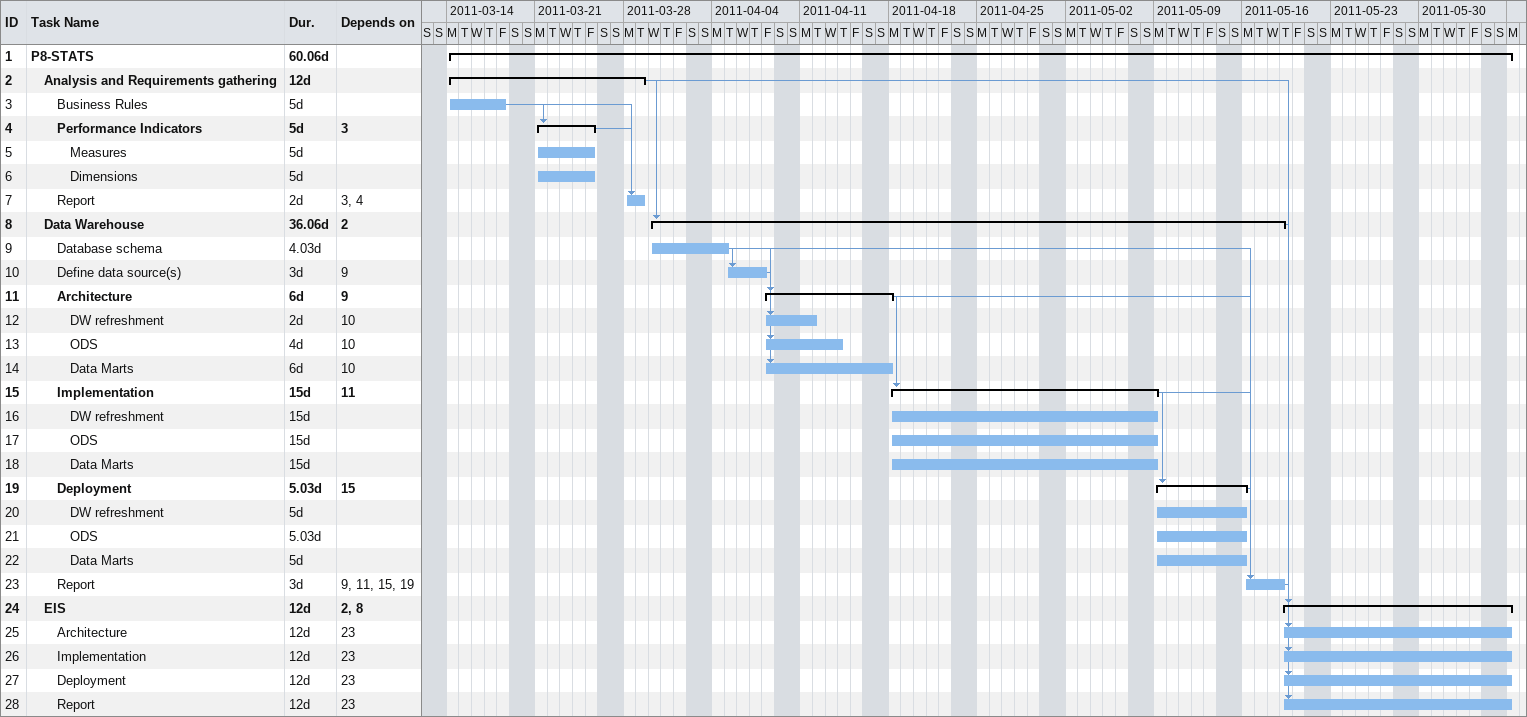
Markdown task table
| ID | Level | Task | Duration | Start | Finish | Predecessors |
|---|---|---|---|---|---|---|
| 1 | 1 | **P8-STATS** | 60.06d | 2011-03-14 | 2011-06-06 |  |
| 2 | 2 | **Analysis and Requirements gathering** | 12d | 2011-03-14 | 2011-03-29 |  |
| 3 | 3 | Business Rules | 5d | 2011-03-14 | 2011-03-18 |  |
| 4 | 3 | **Performance Indicators** | 5d | 2011-03-21 | 2011-03-25 | 3 |
| 5 | 4 | Measures | 5d | 2011-03-21 | 2011-03-25 |  |
| 6 | 4 | Dimensions | 5d | 2011-03-21 | 2011-03-25 |  |
| 7 | 3 | Report | 2d | 2011-03-28 | 2011-03-29 | 3, 4 |
| 8 | 2 | **Data Warehouse** | 36.06d | 2011-03-30 | 2011-05-19 | 2 |
| 9 | 3 | Database schema | 4.03d | 2011-03-30 | 2011-04-05 |  |
| 10 | 3 | Define data source(s) | 3d | 2011-04-05 | 2011-04-08 | 9 |
| 11 | 3 | **Architecture** | 6d | 2011-04-08 | 2011-04-18 | 9 |
| 12 | 4 | DW refreshment | 2d | 2011-04-08 | 2011-04-12 | 10 |
| 13 | 4 | ODS | 4d | 2011-04-08 | 2011-04-14 | 10 |
| 14 | 4 | Data Marts | 6d | 2011-04-08 | 2011-04-18 | 10 |
| 15 | 3 | **Implementation** | 15d | 2011-04-18 | 2011-05-09 | 11 |
| 16 | 4 | DW refreshment | 15d | 2011-04-18 | 2011-05-09 |  |
| 17 | 4 | ODS | 15d | 2011-04-18 | 2011-05-09 |  |
| 18 | 4 | Data Marts | 15d | 2011-04-18 | 2011-05-09 |  |
| 19 | 3 | **Deployment** | 5.03d | 2011-05-09 | 2011-05-16 | 15 |
| 20 | 4 | DW refreshment | 5d | 2011-05-09 | 2011-05-16 |  |
| 21 | 4 | ODS | 5.03d | 2011-05-09 | 2011-05-16 |  |
| 22 | 4 | Data Marts | 5d | 2011-05-09 | 2011-05-16 |  |
| 23 | 3 | Report | 3d | 2011-05-16 | 2011-05-19 | 9, 11, 15, 19 |
| 24 | 2 | **EIS** | 12d | 2011-05-19 | 2011-06-06 | 2, 8 |
| 25 | 3 | Architecture | 12d | 2011-05-19 | 2011-06-06 | 23 |
| 26 | 3 | Implementation | 12d | 2011-05-19 | 2011-06-06 | 23 |
| 27 | 3 | Deployment | 12d | 2011-05-19 | 2011-06-06 | 23 |
| 28 | 3 | Report | 12d | 2011-05-19 | 2011-06-06 | 23 |
